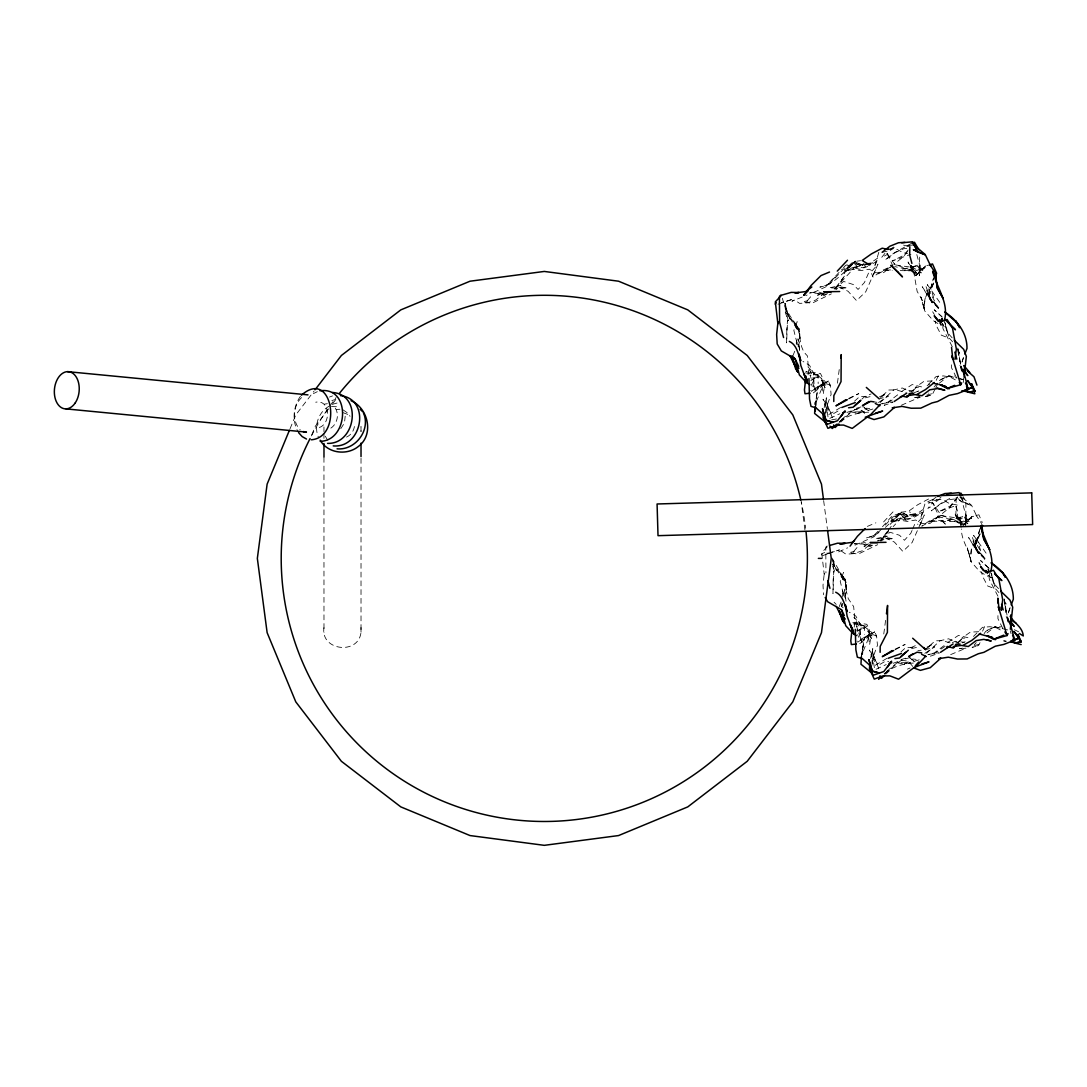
<?xml version="1.0" encoding="UTF-8"?>
<svg xmlns="http://www.w3.org/2000/svg" width="1087" height="1087" viewBox="0 0 1087 1087"><rect width="100%" height="100%" fill="white"/><g stroke="black" fill="none" stroke-linecap="round" stroke-linejoin="round"><path stroke-width="0.75" stroke-dasharray="5 3.75" d="M825.712 414.296L825.807 399.391L828.335 408.834L827.981 408.033L832.031 414.5L839.64 410.084M872.059 665.095L872.154 650.203L874.682 659.646L874.342 658.844L878.378 665.298L885.987 660.882L888.894 661.779M956.166 497.506L956.044 505.849L958.245 514.192M955.853 516.04L956.084 506.338L958.883 522.765L967.919 523.676L955.853 516.04L962.905 523.92L956.764 515.945L960.066 522.562L961.098 527.372M965.759 524.817L965.922 502.072L963.231 496.8M816.12 405.451L816.432 401.117L815.576 403.359L821.636 388.901L823.267 379.404L820.481 373.507L805.902 371.346L815.59 375.11L807.627 366.496L813.008 376.605L814.109 387.217L816.785 395.355L815.182 404.812L818.198 386.51L815.128 404.147M862.575 654.809L862.779 651.915L861.937 654.17L867.983 639.713L869.614 630.215L866.828 624.305L852.249 622.144L861.937 625.908L853.974 617.294L859.369 627.403L860.469 638.028L863.146 646.167L861.529 655.624L864.559 637.308L861.488 654.945M841.854 603.516L841.555 606.519L844.11 608.489M837.425 383.181L839.653 366.387M883.772 633.979L886 617.185M808.062 374.811L808.701 370.205L807.301 355.734C797.301 346.821 802.26 332.309 794.611 322.445C789.162 315.216 784.366 307.2 782.436 298.259M854.205 627.145L855.061 621.017L853.648 606.546L848.295 598.72L845.931 589.82L845.238 580.974L831.188 556.721M825.998 412.666L827.384 404.5L831.12 394.459L830.237 385.151L828.321 381.034L810.698 390.532M872.345 663.464L873.731 655.312L877.467 645.257L876.584 635.963L874.682 631.846L857.045 641.33M824.163 407.639L826.419 397.774L826.079 401.796L833.403 420.261M870.524 658.437L872.766 648.586L872.44 652.594L879.138 669.619M979.93 528.703L976.14 543.269L981.072 551.992L977.145 539.206L979.536 530.198M361.02 458.334L361.02 632.213C358.642 655.298 320.434 650.8 323.953 627.688M842.547 603.394L841.651 606.614L842.534 603.557M878.812 252.306L874.369 267.062L878.242 257.66L872.97 261.342M963.435 357.378L961.547 363.574L963.34 358.194M1009.782 608.177L1007.894 614.372L1010.149 607.66M798.143 346.44L800.086 340.299L798.85 328.423L786.526 313.151L797.505 329.674L794.067 323.07L796.567 328.926L797.165 321.684L793.85 330.353L797.668 345.829L796.214 339.402L796.336 344.47M844.49 597.239L846.433 591.097L845.197 579.222L832.873 563.963L843.852 580.485L840.428 573.868L842.914 579.724L843.512 572.482L840.21 581.165L844.015 596.641L842.561 590.214L842.724 596.953M933.679 283.109L928.094 297.267L938.448 308.463L927.197 293.531L933.679 283.109L924.969 298.884L924.099 308.368L924.724 310.896L933.149 320.529L941.179 325.597L939.481 322.839M980.039 533.921L974.441 548.079L984.795 559.261L973.558 544.329L980.039 533.921L971.316 549.696L970.446 559.166L971.085 561.694L979.509 571.327L987.539 576.409M792.871 355.802L794.733 351.25M839.232 606.6L841.093 602.049M290.052 428.754L295.786 414.908L314.034 391.143M873.69 274.223L876.842 266.804M920.037 525.035L923.203 517.602M912.047 530.429L910.797 533.296L904.425 540.266L899.601 535.307L890.008 532.25L880.606 539.899L877.766 541.041M912.659 529.002L915.132 523.268L917.931 524.342M936.22 380.355L939.358 373.303M982.58 631.167L985.719 624.115M935.092 389.037L932.238 394.69L925.73 396.538L928.855 392.991M935.812 387.624L937.959 383.371M980.026 642.662L978.585 645.501L972.091 647.349L977.104 646.099L978.911 644.387L974.577 645.501M821.582 554.968L822.479 553.365L824.734 552.549M300.433 396.252C293.055 406.687 291.737 421.566 298.558 432.599M835.427 289.21L844.871 275.527L834.368 289.427L854.667 267.361L845.251 271.356L853.444 269.277L860.89 270.609L869.301 269.223L875.891 272.783L883.609 272.647L892.536 265.418M880.837 541.38L889.329 529.07M984.129 633.626L985.746 631.343L994.945 626.791L1001.045 626.846M877.522 540.823L880.728 540.225L887.4 531.38M888.351 530.116L891.218 526.325M328.668 408.834L315.339 426.199L310.828 437.083A263.095 263.095 0 0 1 329.076 407.068M332.758 403.494L335.842 399.486M907.36 251.627L903.338 256.763L893.813 264.386M957.729 497.289L949.685 507.575L929.969 523.445L922.252 523.581L915.648 520.021L907.251 521.42L899.805 520.089L891.598 522.168L901.028 518.173L893.161 526.638M908.148 250.01L903.949 255.214L892.631 260.785L910.933 254.29M957.661 496.908L950.296 506.012L938.991 511.597L957.294 505.102L949.019 503.295L942.157 499.476L931.505 499.979L925.173 503.104L920.73 517.874L924.602 508.458L917.999 513.064L910.43 514.599L901.87 518.132L908.27 516.23L901.014 514.015L892.604 517.072L883.568 526.937M934.059 387.067L937.252 383.154M340.774 428.658L344.484 422.938L345.177 416.212M810.63 296.792L805.82 302.458L807.804 300.664L802.682 301.887L811.826 303.3L831.338 293.87M856.991 547.59L852.181 553.269L854.165 551.476L849.029 552.685L858.173 554.112L877.685 544.682M974.169 644.985L976.248 642.607M835.088 277.117L826.147 285.963L842.398 268.924M843.444 267.755L845.537 265.418L855.551 261.587L862.738 265.364L854.3 261.532L844.667 269.725L855.551 261.587L854.3 261.532L860.578 260.69M882.481 526.747L891.883 516.216L901.897 512.398L909.099 516.162L900.647 512.33L891.014 520.537L901.897 512.398L900.647 512.33L908.487 511.298L917.781 504.708L928.556 499.015L935.921 500.577L941.165 496.936M880.185 402.503L893.745 389.893L902.319 387.991L912.564 392.665M926.545 653.301L940.092 640.691L948.666 638.789L958.911 643.477M301.547 397.57C293.11 405.709 291.764 421.24 300.216 429.827M827.18 546.815L821.677 552.685L824.231 574.534L824.367 572.469L823.008 585.254L823.538 594.752M880.728 540.225L888.65 531.529M912.822 391.048L916.314 387.339L911.504 391.537M958.014 643.096L962.661 638.137L955.459 644.442M883.609 521.923L893.84 511.026M868.608 263.828L861.828 266.288L853.825 262.932L843.974 273.394L852.466 267.361L859.817 269.304L867.739 266.492M928.244 384.499L936.138 376.51L943.502 375.912L950.174 377.026L955.867 380.151M881.367 529.26L873.866 536.842L853.499 545.823M973.476 636.438L982.499 627.308L989.863 626.723L996.521 627.838L1002.214 630.949M878.092 531.23L872.508 536.774L873.622 535.646L866.203 537.943L873.214 536.108L880.348 531.679M893.066 266.261L886.177 251.871L887.631 254.249L881.475 257.646L886.177 251.871L894.655 264.331L909.411 269.617L915.838 275.432L925.499 265.989L929.711 264.766M963.395 525.048L971.846 516.787L978.884 514.762L982.295 522.507M840.781 422.164L844.178 418.916L839.082 422.177M886 674.035L890.525 669.728L884.152 673.804M839.517 421.797C847.561 415.071 858.608 412.571 868.961 412.15L863.513 406.715L846.922 412.435M884.655 673.723C892.685 666.046 904.466 663.45 915.308 662.948M861.869 399.146L864.342 396.891L871.149 393.929M872.059 270.908L877.983 264.114L865.755 291.737L856.529 300.637L848.037 291.248L837.112 286.221L829.014 287.906L847.52 288.082L837.112 286.221L838.933 285.419L840.93 285.392L836.134 289.631M854.559 401.157L859.6 396.606L870.184 396.606L863.214 398.331M827.125 545.946L825.78 547.155L825.943 572.944M918.42 521.706L924.33 514.925L912.102 542.535L902.876 551.435L894.384 542.06L883.473 537.032L875.361 538.704L893.867 538.88L883.473 537.032L885.294 536.231L887.277 536.19L882.481 540.429M900.906 651.955L905.947 647.417L916.531 647.417L910.96 648.79M841.569 419.446L854.654 408.766M886.707 671.331L899.819 660.502M915.838 275.432L925.2 267.511L912.536 271.967L908.053 261.994L915.838 275.432L925.499 265.989L919.045 269.712L923.474 271.37L918.162 266.288L915.268 266.043L901.653 269.44L911.898 271.437L917.102 274.481L909.411 269.617L894.696 266.6M885.361 527.426L902.115 511.882L890.688 521.502L901.408 517.725L909.506 518.567L917.333 514.219L909.466 514.953L916.124 515.727L909.316 511.8M964.522 524.26L971.547 518.322L958.883 522.765L954.4 512.806L961.411 524.899M330.856 428.129C338.247 423.387 340.014 411.171 332.812 405.492M834.245 289.101L843.661 281.451L853.254 284.509L858.064 289.455L864.45 282.498L868.785 272.457L871.57 273.53L873.092 277.076M825.142 292.552L815.766 300.012L807.396 302.852L799.611 303.395L794.543 299.93L791.947 301.208L807.138 295.025M869.138 545.226L862.113 550.81L853.743 553.65L845.958 554.207L840.903 550.742L838.308 552.019L847.629 547.834M813.375 392.869L828.321 381.034L814.109 389.825L822.302 386.823L823.239 394.133L825.237 381.496L819.082 376.605L810.834 380.518M859.722 643.667L874.682 631.846L860.456 640.637L868.649 637.621L869.586 644.944L871.584 632.294L865.429 627.403L857.181 631.33M936.22 497.044L928.502 503.091L936.614 501.297L941.926 497.316M939.331 383.167L948.584 375.993L954.685 376.048M987.01 632.947L994.945 626.791L1003.138 628.816M890.253 250.499L896.897 245.513M897.699 394.826L888.011 402.081L881.856 403.929M944.046 645.637L934.372 652.879L928.203 654.727M889.574 249.765L893.5 247.048M839.218 422.055L855.089 409.405L862.032 410.438L866.828 416.144M884.302 673.736L901.436 660.217L909.873 657.513L914.221 661.861M811.364 391.374L823.864 382.909L830.237 385.151L820.685 384.88L823.864 382.909L821.392 380.083L825.019 387.719L820.862 376.442L813.443 377.542L809.992 374.906L814.109 387.217L813.674 373.208L809.516 365.259L802.926 361.387M857.711 642.186L870.211 633.707L876.584 635.963L867.032 635.691L870.211 633.707L867.752 630.895L871.366 638.531L867.209 627.253L859.79 628.34L856.352 625.718L860.469 638.028L860.034 624.006L855.863 616.071L849.287 612.198M901.476 391.592L912.156 384.567L921.912 386.986L915.159 387.515L923.95 381.347L932.415 380.898M947.823 642.39L958.517 635.379L968.259 637.797L961.506 638.314L970.297 632.145L978.762 631.696M892.155 399.962L884.179 405.329L892.957 402.339M945.146 646.303L930.54 656.14L939.304 653.138M878.473 402.53L888.446 395.994L879.845 398.752M924.82 653.328L934.793 646.806L926.206 649.564M346.536 437.096C351.753 434.732 355.164 428.998 354.403 423.264M927.116 385.64L929.698 384.105M840.659 407.489L828.824 414.527L826.759 405.057L823.022 399.255L826.922 409.785L828.362 419.079M887.006 658.287L875.171 665.326L873.106 655.869L869.369 650.067L873.269 660.583L874.709 669.891L886.218 664.551M827.506 293.585L823.729 295.813L816.704 293.245L809.271 293.014M872.603 545.13L870.089 546.612L863.051 544.057L854.137 543.772L864.641 542.658L871.679 545.239L863.961 546.34L868.336 544.03M329.334 406.09C318.45 411.796 313.586 426.131 318.477 437.382M949.712 498.485L940.798 503.498L931.328 510.863L941.301 503.553L949.984 499.558L958.109 498.593L962.471 502.547L965.65 514.694L965.677 526.461M872.875 263.625L876.733 261.464L871.856 262.877M865.768 266.301L863.16 267.755L855.048 266.926L844.327 270.704L855.768 261.084C844.708 270.595 835.02 284.332 819.856 287.131L827.275 284.848M890.185 267.253L875.429 275.364L882.617 270.31L890.117 266.872M940.975 515.618L921.776 526.176L928.964 521.108L940.975 515.618L958.625 518.2L966.56 514.953L966.764 522.426L964.509 517.099L961.615 516.855L948 520.252L928.964 521.108L954.563 521.556L964.509 517.099L969.821 522.181L965.392 520.524L971.846 516.787L963.449 525.279L958.245 522.249L948 520.252M319.32 427.49C331.29 423.59 330.231 399.174 315.733 402.204M912.333 242.863L894.452 252.687L884.981 260.051L894.941 252.741L903.637 248.76L910.132 247.985M848.811 398.956L858.798 393.603L848.716 398.385M895.158 649.768L905.158 644.401L895.077 649.184M821.976 293.218L817.614 295.542L828.063 293.599M829.802 418.346L839.857 413.739M952.334 642.702L955.201 641.262L964.251 642.254M313.409 393.616L317.309 391.673M939.385 380.545L948.584 375.993L956.791 378.004M901.327 405.261L919.425 397.421M950.663 654.605L965.772 648.232M879.465 396.864L885.932 393.793L879.94 397.883L888.84 390.016L896.164 389.893L906.042 392.72M927.102 647.05L932.279 644.591L926.301 648.681L935.2 640.814L942.511 640.691L952.389 643.531M893.269 663.247L901.436 660.217L908.379 661.236L914.14 668.084M940.798 379.499L948.584 375.993L956.533 377.963M987.145 630.297L994.945 626.791L1007.663 629.944M910.702 647.703L916.137 645.325M907.414 669.13L910.05 668.002M867.358 526.393L875.877 522.833M864.07 263.788L855.523 267.334L861.923 265.418L854.667 263.203L846.257 266.261L827.52 286.044L810.277 294.061M914.398 392.624L918.814 390.94M962.226 642.865L965.174 641.751M329.497 397.04L332.54 395.913M777.979 304.238L793.143 299.115L781.512 302.539L783.863 302.553L781.539 302.403M822.764 555.62L829.041 553.297M906.164 520.102L914.085 517.303L923.08 512.262L908.175 517.086L900.172 513.743L890.335 524.192L898.813 518.159L906.164 520.102L900.172 513.743L905.879 519.817M811.853 379.417L815.005 378.317L810.63 378.983M856.624 630.759L861.352 629.115L856.977 629.794M827.873 553.337L839.49 549.927L830.617 552.726M331.875 400.587L335.054 399.554M856.216 408.318L862.48 406.497L869.22 411.117M901.001 659.578L908.841 657.309L915.58 661.915M332.228 404.391L338.723 402.557M872.875 409.025L857.792 413.386L851.08 411.919L860.632 411.864L857.792 413.386L866.516 408.182L872.236 408.916M919.222 659.836L904.139 664.184L897.427 662.73L906.979 662.676L904.139 664.184L912.876 658.98L918.583 659.714M926.79 395.07L932.564 393.576L930.744 395.301L925.73 396.538M919.548 396.959L916.626 397.706L919.67 397.326M882.155 252.293L887.019 251.219M817.682 294.088L822.533 293.15M864.029 544.886L868.88 543.948M831.596 419.867L837.438 418.794M919.344 396.755L913.134 397.883L920.594 397.054M962.593 648.124L959.481 648.681L963.965 648.178M881.584 403.725L892.712 401.877M927.945 654.537L939.059 652.676M324.483 404.119L327.391 403.698M917.904 650.624L921.219 650.203M962.973 648.518L966.017 648.124M331.467 406.565L337.663 406.769M810.25 292.607L818.294 291.846L825.318 294.428M913.895 244.942L906.001 245.594L909.303 245.975M336.549 409.486L339.864 409.242M888.201 249.032L895.797 248.678L902.672 252.483L907.631 253.57M890.552 269.943L882.617 270.31L892.21 270.473M900.213 270.609L908.202 270.758L918.162 266.288L920.404 271.614L920.213 264.155L912.278 267.388L894.615 264.807M826.731 553.134L830.21 553.365M805.372 372.841L820.345 375.463L812.791 373.588L818.035 375.586L818.171 383.548M853.241 623.816L866.692 626.275L859.138 624.386L864.382 626.384L864.518 634.346M908.854 390.45L917.904 391.456M863.119 264.141L868.105 264.725M1006.44 641.208L1003.627 640.882L1006.63 641.371M873.812 401.85L876.91 402.299M908.338 246.477L902.468 244.792M343.071 412.68L349.348 414.962M959.903 378.779L963.028 379.553M958.123 378.358L962.892 379.526M1014.334 629.699L1018.587 631.778M343.084 409.867L348.343 413.536L350.028 416.321M962.172 524.477L955.772 520.415L941.002 515.143L932.524 502.67L927.836 508.444L933.991 505.061L932.524 502.67L939.413 517.059L955.772 520.415L962.185 526.23M940.228 323.491L944.875 326.997L942.212 323.328M987.743 575.172L991.235 577.795L989.455 575.349M962.403 497.574L971.588 505.333L977.145 516.991L976.031 515.17L981.629 523.513M959.78 496.922L962.933 499.721L959.536 494.87M942.293 317.051L934.222 309.768L941.6 316.521M988.64 567.862L980.583 560.566L989.184 568.447M945.364 524.233L937.293 516.094L945.962 524.708M834.096 602.239L836.202 604.386M853.825 262.932L859.817 269.304M952.171 337.853L946.981 332.038L943.937 319.891M998.518 588.651L993.328 582.849L990.284 570.702M952.592 341.834L949.494 338.315L941.301 335.163L936.315 325.692L935.092 321.045M998.939 592.646L995.841 589.113L987.648 585.975L982.662 576.504L981.439 571.857M939.725 302.335L927.279 284.549L929.779 292.471L934.725 301.194L930.785 288.408L933.584 277.892L928.094 297.267L927.197 293.531L924.969 298.884L924.099 308.368L920.988 297.104L924.724 310.896L922.347 300.216L917.129 291.384L913.705 271.75L910.417 265.146L916.558 273.109L909.493 265.242L921.572 272.864L912.536 271.967L911.409 265.391M986.086 553.147L973.626 535.361L976.14 543.269L977.145 539.206L974.441 548.079L973.558 544.329L971.316 549.696L970.446 559.166L967.348 547.916L971.085 561.694C969.794 549.913 961.234 541.136 961.438 528.975M941.152 321.983L943.557 325.461M960.595 497.37L964.047 502.805L971.438 505.509L959.685 500.414L964.047 502.805L960.514 495.509M932.646 311.765L934.358 314.523M980.705 565.335L979.007 562.563L979.808 565.661M325.258 436.213L327.717 440.276M952.294 346.726L943.027 328.777L942.483 324.442M997.934 596.179L989.374 579.575L988.844 575.24M957.701 349.348L959.699 353.329L957.864 349.049M1004.048 600.146L1006.059 604.127L1004.225 599.847M956.343 377.461L951.601 367.922L951.573 363.316M1002.69 628.259L997.948 618.72L997.934 614.128M811.201 383.82L812.315 386.469M857.548 634.631L858.676 637.281M832.968 561.368L836.555 570.689L832.791 560.118M832.696 566.205L834.694 571.531L832.724 564.438M957.864 350.816L960.962 365.775L957.783 348.492M1004.211 601.627L1007.065 615.093L1004.143 599.29M833.036 561.734L834.436 566.354L832.846 559.764M944.834 322.88L948.652 336.359L945.201 322.88M991.181 573.678L994.999 587.17L991.548 573.678M1010.271 630.813L1011.046 633.68M916.789 254.562L919.303 263.883L919.33 275.663L919.711 256.097M989.252 573.42L989.904 576.259M814.734 402.557L815.889 408.019M957.783 348.085L959.223 355.367M1004.13 598.883L1006.195 616.411M845.713 598.557L844.354 589.589L846.026 601.165M823.647 500.618L827.343 528.676M804.937 530.021L801.201 501.637A263.095 263.095 0 0 1 805.657 528.241M799.611 350.707L797.994 338.791L799.665 350.354M959.318 356.821L959.848 365.612M963.313 377.814L963.435 382.366M361.02 431.322L360.993 426.607L360.993 431.675M360.993 627.498L361.02 632.213M323.953 426.96L323.98 431.675M323.98 433.36L323.953 438.768M323.953 457.328L323.98 632.403M330.04 405.696A263.095 263.095 0 0 1 336.087 397.557M786.811 329.225L786.621 342.84L787.531 320.162L786.811 329.225M833.158 580.023L832.968 593.638L833.892 570.974L833.158 580.023M784.977 303.314L785.344 312.73L788.333 320.719L785.983 312.214L784.977 303.314M785.303 304.02L785.425 307.444L790.208 319.891L784.828 304.781L788.075 315.543L785.303 304.02M938.815 307.472L932.048 302.77L922.238 286.723L932.972 302.865L928.977 296.887L938.815 307.472M985.162 558.283L978.395 553.582L968.599 537.521L979.333 553.663L975.338 547.699L985.162 558.283M796.92 326.589L794.149 322.622L799.665 331.793L800.086 340.299L798.85 328.423L799.665 331.793L796.92 326.589M843.281 577.387L840.496 573.42L846.012 582.591L846.433 591.097L845.197 579.222L846.012 582.591L843.281 577.387M932.048 302.77L926.831 290.84L926.029 286.56L932.048 302.77M978.395 553.582L973.191 541.639L972.376 537.372L978.395 553.582"/><path stroke-width="1.5" d="M833.77 401.511L833.851 395.6L841.039 381.591L841.216 354.62L840.767 357.976M880.117 652.322L880.198 646.398L887.4 632.403L887.576 605.432L886.448 613.829M909.819 246.695L909.683 255.051L911.884 263.394M815.291 411.362L815.467 406.565M964.06 376.917L966.343 356.414L963.68 349.348L954.237 340.177M1010.339 629.264L1012.704 607.212L1010.027 600.16L1000.597 590.975M814.965 407.245L814.611 413.454L827.207 423.672M861.393 656.507L860.958 664.252L872.413 673.532M944.603 319.823C948.869 302.308 936.668 287.484 932.632 271.234L935.69 277.701L937.415 288.34L943.326 298.708L937.415 288.34L935.268 272.701L929.684 264.372L930.785 266.179L925.227 254.535L913.895 244.942M990.95 570.621C994.958 555.226 985.298 541.87 980.936 527.806M823.457 414.364L823.104 417.721L827.914 428.319L839.082 424.419M869.98 663.478L869.451 668.532L874.261 679.117L882.698 675.951L889.859 675.856L898.569 679.212L917.211 665.19L925.608 656.303M805.997 376.116L804.448 389.934L804.991 393.752L810.019 393.222M852.167 628.449L850.795 640.746L851.338 644.564L856.366 644.02M954.97 359.444L956.356 349.009L952.511 328.206L947.117 319.496L939.698 321.888L934.209 315.746L938.095 321.249M867.793 417.286L874.03 419.555L883.88 416.892L894.492 407.367L892.21 407.87L901.979 406.375L911.178 408.236L920.798 408.141L931.953 402.964L937.565 401.524L948.978 395.383L957.525 393.603L966.628 390.029L967.416 385.899L964.468 375.015L960.813 366.319L961.846 370.884M914.14 668.084L920.376 670.366L930.227 667.703L940.839 658.178L938.57 658.681L948.326 657.187L957.525 659.035L967.145 658.939L978.3 653.763L983.912 652.322L995.339 646.194L1003.885 644.401L1012.975 640.841L1013.763 636.71L1010.815 625.827L1007.16 617.131L1008.192 621.696M935.363 277.484L936.627 273.258L932.524 263.964L929.711 264.766M981.724 528.282L982.566 525.469M964.848 354.049L966.982 348.451C967.185 332.989 957.226 320.121 944.739 311.996L956.601 322.418L959.794 327.703L955.65 320.896L956.601 322.418M1011.209 604.861L1013.329 599.263C1013.532 583.787 1003.573 570.933 991.086 562.794L1002.948 573.229L1005.353 577.197L1001.997 571.708L1002.948 573.229M289.414 430.289L267.13 484.123L257.347 558.392L267.13 632.661L295.786 701.862L341.386 761.294L400.818 806.894L470.032 835.563L544.302 845.333L618.571 835.563L687.772 806.894L747.204 761.294L792.803 701.862L821.473 632.661L831.256 558.392L827.56 530.334M961.71 382.814L960.704 384.744L947.239 388.48L940.962 385.192M1008.057 633.612L1007.065 635.542L993.586 639.292L987.322 635.99M775.235 304.156L776.132 302.553M845.047 410.737L837.466 420.737L826.609 424.514L822.913 413.998L815.943 407.788L810.997 406.375L809.53 399.038L808.945 378.521M891.394 661.548L883.826 671.535L872.97 675.312L869.26 664.796L862.29 658.586L857.358 657.187L855.877 649.849L855.306 629.319M840.917 416.566L843.526 412.883M887.277 667.364L891.612 661.236M850.061 546.122L857.466 536.244L865.157 528.581M315.04 389.812L341.386 355.476L400.818 309.877L470.032 281.207L544.302 271.437L618.571 281.207L687.772 309.877L747.204 355.476L792.803 414.908L821.473 484.123L823.43 498.974M915.349 665.76L918.705 662.024M910.512 393.535L907.02 397.244L902.359 396.035M956.859 644.333L953.381 648.056L947.157 646.439M837.262 271.111L847.493 260.228M880.307 404.391L870.864 414.392L852.222 428.414L843.512 425.058L836.351 425.139L839.286 424.433M301.439 395.206C332.622 367.338 343.383 437.382 311.235 439.8M808.361 290.569L803.701 295.324L811.106 285.433L820.998 275.582L829.517 272.035M838.512 424.31L835.129 427.544L833.62 424.922M884.872 675.122L881.475 678.356L879.967 675.734M837.099 424.039L832.262 428.509L829.992 426.131M878.609 679.321L881.027 677.079M854.45 405.913L860.632 400.274M900.81 656.725L905.756 652.214M780.779 295.134L779.433 296.357L779.596 322.146L783.591 337.541M860.7 400.56L853.146 407.217L848.539 407.788M908.311 650.243L899.492 658.015L894.886 658.586M934.29 382.475L925.417 389.635L916.83 394.459M980.637 633.286L971.764 640.433L963.177 645.27M882.155 252.293L889.873 246.233L898.528 242.741L904.9 242.347M811.84 287.009L805.644 291.574L794.896 292.987M854.477 540.552L852.004 542.372L839.816 543.989M862.14 260.486L871.421 253.91L882.196 248.203L888.106 249.453M894.166 401.497L906.721 393.154M940.513 652.309L953.068 643.966M868.948 401.497L862.426 405.668L870.701 401.388L873.812 401.85M912.686 653.966L908.786 656.48L917.061 652.2L921.722 652.879M868.377 264.861L870.986 263.407L866.257 263.856M847.371 399.731L835.957 405.859L845.835 399.758M893.731 650.529L882.304 656.657L892.196 650.556M966.628 390.029L972.811 387.149L967.525 380.545L974.944 390.98L968.653 392.271L964.753 390.505M1012.975 640.841L1019.158 637.947L1013.886 631.357L1021.304 641.792L1015.013 643.069L1012.405 641.901M954.658 385.328L947.239 388.48L949.304 388.766M972.811 387.149L964.251 390.301M1019.158 637.947L1010.597 641.113M937.66 496.46L944.875 493.539L951.247 493.145M915.648 666.929L928.991 661.874L921.858 663.926M841.773 407.489L855.252 402.584M888.133 658.287L901.599 653.396M1003.831 635.121L993.586 639.292L995.651 639.564L989.673 636.602M842.656 412.802L845.455 411.864M889.017 663.613L891.802 662.662M875.511 413.128L882.644 411.063L865.184 417.231M829.544 545.511L837.533 543.201L845.21 543.337L840.373 543.976M949.834 646.643L946.695 647.512L949.929 647.05M901.734 242.822L912.754 241.776L917.686 252.007L925.091 254.711L913.338 249.616L917.686 252.007L915.961 249.276M946.587 493.919L959.101 492.588L960.514 495.509M319.972 390.804C351.155 386.17 348.941 440.887 320.176 441.336M900.335 396.714L903.582 396.239M906.83 395.777L914.941 394.595L921.98 395.722L929.738 389.812L937.429 388.562L944.861 390.206L936.885 387.95M953.177 646.575L961.288 645.406L968.327 646.52L976.099 640.623L983.789 639.373L991.222 641.004L986.208 639.727M795.643 292.96L798.863 292.539L791.187 292.389L781.594 295.161L775.316 301.873L777.884 323.736L778.02 321.657L776.648 334.443L777.191 343.954L781.322 350.924L795.127 358.914L798.741 366.373M327.554 443.387C356.06 444.352 362.773 394.472 332.432 392.461M333.22 445.901C362.392 448.51 371.143 399.024 340.408 395.614M909.112 393.643L913.759 393.263M955.459 644.442L960.106 644.075M337.065 448.836C355.476 450.548 371.075 429.895 363.411 412.788M885.158 249.168L888.201 249.032M839.68 291.52L823.661 291.778L831.202 291.887M886.041 542.318L870.008 542.59L877.549 542.698M818.348 558.392L821.568 558.392M67.489 371.645L307.988 394.866M66.076 408.902L306.439 432.11L303.191 431.58M961.778 390.804L970.569 392.244L966.411 390.736M1011.127 642.104L1016.929 643.042L1014.144 642.05M932.918 383.167L937.293 384.091M979.265 633.979L992.404 637.512L987.648 635.881M1021.196 644.605L1015.013 643.069L1021.304 641.792L1017.935 634.509L1019.796 640.284M938.747 384.404L946.057 386.714L941.301 385.083M875.252 403.481L879.886 405.736M921.599 654.279L926.233 656.534M941.831 385.07L947.81 388.018M351.06 400.723C368.398 408.182 374.404 434.977 358.017 446.73C346.563 455.793 327.445 453.238 320.176 440.167M306.493 439.039L302.172 436.594L298.558 432.599M862.956 261.002L869.777 264.929M844.368 615.69L841.487 609.725L827.669 601.736L825.196 597.537M1019.307 633.463L1023.288 635.922C1022.568 627.036 1014.307 623.299 1010.19 616.37M789.352 341.413C796.92 344.905 797.926 353.846 800.779 360.707L798.999 353.995L800.793 365.409L807.328 383.181L806.744 378.887M809.842 384.784L807.356 383.086L803.959 373.819L807.396 380.491M835.699 592.211C843.267 595.703 844.273 604.657 847.14 611.505L845.36 604.807L847.14 616.207L853.675 633.993L853.295 631.126M856.189 635.582L853.716 633.884L850.306 624.631L853.05 629.957M967.104 370.694L973.966 376.768L976.941 385.124M1012.119 620.582L1016.128 623.34M969.781 372.542L963.843 365.572M866.325 387.42L879.274 398.929M912.672 638.232L925.621 649.727L923.868 647.458M798.959 368.262L794.053 363.86L789.841 355.571M845.319 619.06L840.414 614.658L836.202 606.383M360.191 409.323L362.582 411.579M949.821 324.306L955.487 329.809L944.589 319.143M995.04 574.004L1001.847 580.607L994.578 573.501M805.549 381.605L799.353 374.893L795.127 358.914L791.961 355.707M851.909 632.403L845.713 625.691L841.487 609.725M964.821 371.876L967.797 375.64L963.408 369.458M1010.176 621.424L1014.144 626.438L1010.638 621.506M966.492 386.388L968.531 389.078L965.46 383.032M941.328 322.105L939.548 319.66L941.152 321.983M987.675 572.903L985.909 570.471L987.512 572.781M983.477 570.675L980.556 566.558L986.045 572.686L993.464 570.295L998.871 579.018L1002.703 599.82L1001.317 610.242L1001.059 607.062M912.333 242.863L916.586 248.909M796.594 369.064L797.79 372.026L795.698 368.969L792.396 358.724L795.399 366.115M839.341 611.003L844.137 622.824L842.045 619.78L839.218 610.989M914.466 242.211L918.895 249.942M960.813 493.009L962.43 495.536M959.25 382.311L960.704 384.744L951.981 355.87L952.796 359.321L951.533 347.337M1004.877 631.9L1007.065 635.542L998.328 606.682L999.157 610.12L997.88 598.149L997.893 603.068M1012.581 635.351L1014.891 639.876M980.814 525.918L983.762 539.138L989.673 549.506L983.762 539.138L981.751 524.939M797.79 372.026L792.396 358.724M844.137 622.824L839.11 610.704M954.821 352.147L956.832 359.145M1001.575 604.358L1003.179 609.956M827.941 580.648L829.938 588.352M804.801 379.879L805.562 383.127M942.565 321.181L941.913 318.342L942.198 321.385M988.26 569.14L988.925 571.993M1010.679 614.97L1011.141 622.96M964.414 365.775L964.78 372.162M361.02 443.143L361.02 456.649M323.98 443.482L323.98 456.975M806.024 531.597A263.095 263.095 0 0 1 495.794 816.976A263.095 263.095 0 0 1 310.067 438.577M339.226 393.576A263.095 263.095 0 0 1 800.834 500.006M974.944 390.98L968.653 392.271L974.835 393.793L971.588 383.711L974.944 390.98M1031.712 492.873L657.078 503.988L658.015 535.674L1032.65 524.559L1031.712 492.873M833.077 422.232L825.957 420.289L822.492 408.821L825.957 420.289L833.077 422.232M879.424 673.043L872.304 671.1L868.839 659.632L872.304 671.1L879.424 673.043M897.685 271.899L890.932 265.282L902.482 276.913L897.685 271.899M75.085 403.128A18.683 12.392 -84.5 0 0 70.696 372.162A18.683 12.392 -84.5 0 0 54.595 395.519A18.683 12.392 -84.5 0 0 75.085 403.128"/></g></svg>
